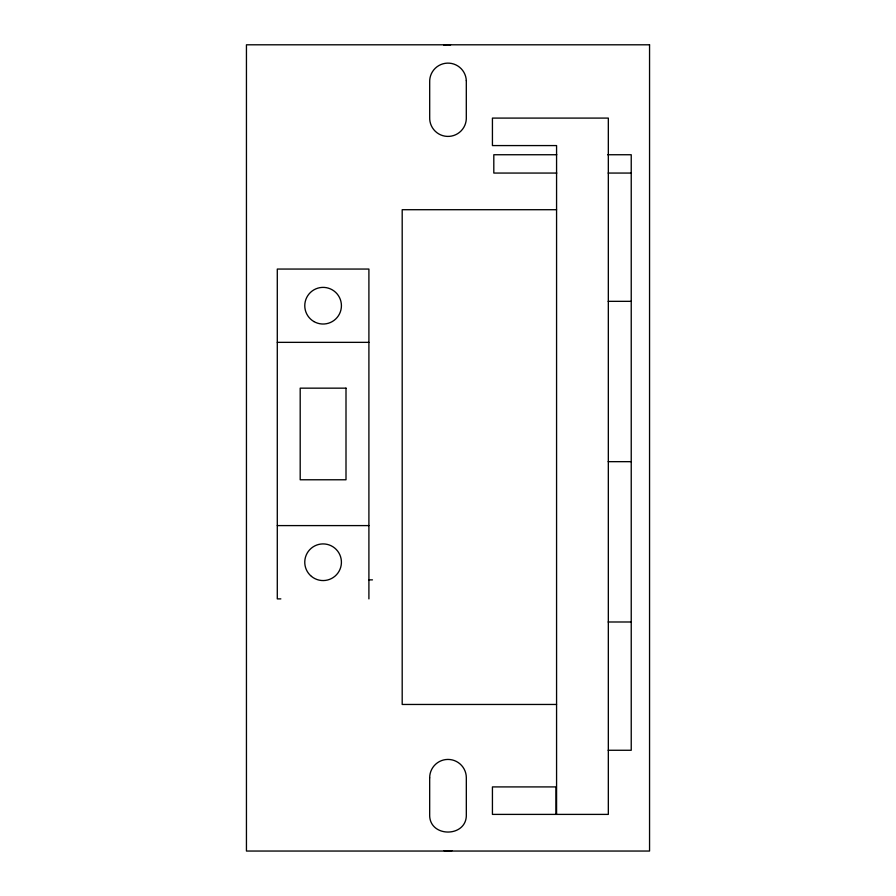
<?xml version="1.0" encoding="UTF-8"?>
<svg xmlns="http://www.w3.org/2000/svg" width="896" height="896" viewBox="0 0 896 896"><rect width="100%" height="100%" fill="white"/><g stroke="black" fill="none" stroke-linecap="round" stroke-linejoin="round"><path stroke-width="1.34" d="M451.976 850.674L444.024 850.674M556.797 154.739L493.808 154.739L493.808 173.062L556.797 173.062M607.634 154.739L631.232 154.739L631.232 750.266L608.16 750.266M608.16 173.062L631.232 173.062M556.55 209.709L402.192 209.709L402.192 704.458L556.55 704.458M608.16 301.336L631.232 301.336M277.29 342.35L368.906 342.35M608.16 461.664L631.232 461.664M277.29 525.594L368.906 525.594M368.906 579.869L372.467 579.869M280.851 598.886L277.29 598.886L277.29 269.058L368.906 269.058L368.906 598.886M608.16 621.992L631.232 621.992M556.573 814.397L556.573 145.578L492.43 145.578L492.43 118.093L608.328 118.093L608.328 814.397L492.43 814.397L492.43 786.912L555.957 786.912L555.957 814.397M443.744 45.046A36.646 36.646 0 0 1 450.565 44.89M429.677 777.885L429.677 814.397C428.781 837.928 467.219 837.928 466.323 814.397L466.323 777.616A18.323 18.323 0 0 0 447.866 759.427A18.323 18.323 0 0 0 429.677 777.885M466.312 80.685L466.301 118.989A18.323 18.323 0 0 1 447.104 136.394A18.323 18.323 0 0 1 429.699 117.197L429.688 82.219A18.323 18.323 0 0 1 447.227 63.134A18.323 18.323 0 0 1 466.312 80.685M649.555 44.8L246.445 44.8L246.445 851.043L649.555 851.043L649.555 44.8M346.002 388.158L300.194 388.158L300.194 479.774L346.002 479.774L346.002 388.158M313.936 321.574A18.323 18.323 0 0 0 341.421 305.704A18.323 18.323 0 0 0 313.936 289.834A18.323 18.323 0 0 0 313.936 321.574M311.461 576.397A18.323 18.323 0 0 0 341.174 565.23A18.323 18.323 0 0 0 316.646 545.082A18.323 18.323 0 0 0 311.461 576.397"/></g></svg>
